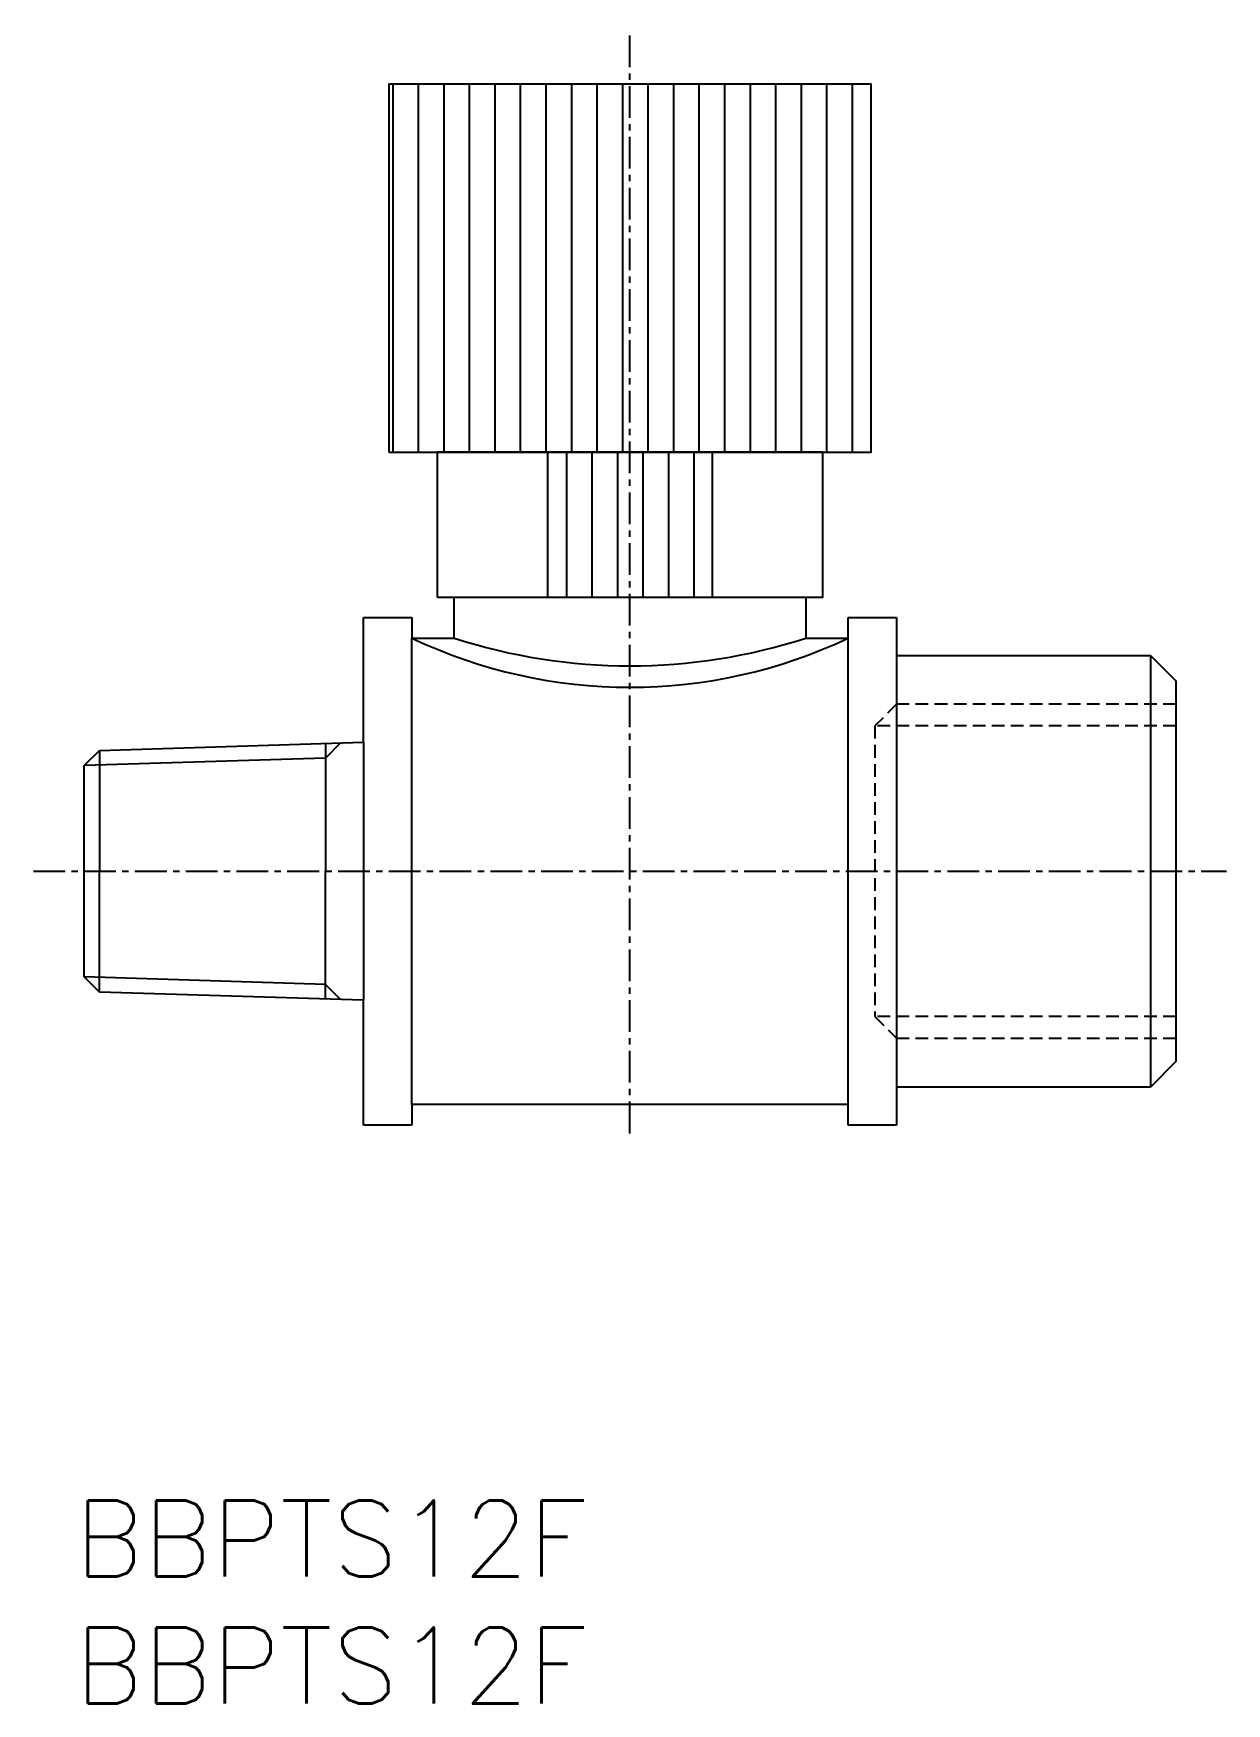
# Model space of a CAD drawing. Extents: x 131.7 to 178.7, y 62.8 to 128.6.
import ezdxf
from ezdxf.enums import TextEntityAlignment as Align

# ---------------------------------------------------------------- set-up
doc = ezdxf.new("R2010")
doc.units = 0
doc.linetypes.add('CENTER', pattern=[2, 1.25, -0.25, 0.25, -0.25])
doc.linetypes.add('DASHED', pattern=[0.75, 0.5, -0.25])
doc.layers.get('0').update_dxf_attribs({"linetype": 'CONTINUOUS'})
doc.layers.add('CENTER', color=1, linetype='CENTER')
doc.styles.get("Standard").update_dxf_attribs({"font": 'txt.shx', "bigfont": 'extfont.shx'})

# ---------------------------------------------------------------- blocks, each defined once
blk = doc.blocks.new('*X1')
at = {"color": 0, "linetype": 'CONTINUOUS'}
for p, q in [((145.9, 112.121), (145.9, 126.621)), ((146.906, 112.121), (146.906, 126.621)), ((147.911, 112.121), (147.911, 126.621)), ((148.916, 112.121), (148.916, 126.621)), ((149.922, 112.121), (149.922, 126.621)), ((150.927, 112.121), (150.927, 126.621)), ((151.933, 112.121), (151.933, 126.621)), ((152.938, 112.121), (152.938, 126.621)), ((153.944, 112.121), (153.944, 126.621)), ((154.949, 112.121), (154.949, 126.621)), ((155.954, 112.121), (155.954, 126.621)), ((156.96, 112.121), (156.96, 126.621)), ((157.965, 112.121), (157.965, 126.621)), ((158.971, 112.121), (158.971, 126.621)), ((159.976, 112.121), (159.976, 126.621)), ((160.981, 112.121), (160.981, 126.621)), ((161.987, 112.121), (161.987, 126.621)), ((162.992, 112.121), (162.992, 126.621)), ((163.998, 112.121), (163.998, 126.621))]:
    blk.add_line(p, q, dxfattribs=at)
blk = doc.blocks.new('*X2')
at = {"color": 0, "linetype": 'CONTINUOUS'}
for p, q in [((152.741, 106.421), (152.741, 112.121)), ((153.747, 106.421), (153.747, 112.121)), ((154.752, 106.421), (154.752, 112.121)), ((155.757, 106.421), (155.757, 112.121)), ((156.763, 106.421), (156.763, 112.121)), ((157.768, 106.421), (157.768, 112.121))]:
    blk.add_line(p, q, dxfattribs=at)

msp = doc.modelspace()

# ---------------------------------------------------------------- linework, layer by layer
at = {"color": 7, "linetype": 'CONTINUOUS'}
for p, q in [((148.309, 106.421), (162.161, 106.421)), ((148.309, 104.806), (148.309, 106.421)), ((162.161, 106.421), (162.161, 104.806)), ((144.735, 105.621), (146.645, 105.621)), ((144.735, 100.705), (144.735, 105.621)), ((146.645, 105.621), (146.645, 104.806)), ((163.825, 105.621), (165.735, 105.621)), ((163.825, 104.806), (163.825, 105.621)), ((165.735, 105.621), (165.735, 104.121)), ((146.645, 86.437), (146.645, 104.806)), ((146.645, 104.806), (148.309, 104.806)), ((162.161, 104.806), (163.825, 104.806)), ((163.825, 86.437), (163.825, 104.806)), ((165.735, 104.121), (165.735, 87.121)), ((165.735, 104.121), (175.735, 104.121)), ((175.735, 104.121), (175.735, 87.121)), ((175.735, 104.121), (176.735, 103.121)), ((176.735, 103.121), (176.735, 88.121)), ((134.335, 100.38), (144.735, 100.705)), ((143.235, 100.658), (143.235, 95.621)), ((144.735, 100.705), (144.735, 90.538)), ((133.735, 99.78), (134.335, 100.38)), ((134.335, 100.38), (134.335, 95.621)), ((133.735, 91.463), (133.735, 99.78)), ((134.335, 90.863), (134.335, 95.621)), ((143.235, 90.585), (143.235, 95.621)), ((134.335, 90.863), (133.735, 91.463)), ((144.735, 90.538), (134.335, 90.863)), ((144.735, 85.621), (144.735, 90.538)), ((176.735, 88.121), (175.735, 87.121)), ((175.735, 87.121), (165.735, 87.121)), ((165.735, 87.121), (165.735, 85.621)), ((146.645, 86.437), (146.645, 85.621)), ((163.825, 86.437), (146.645, 86.437)), ((163.825, 85.621), (163.825, 86.437)), ((146.645, 85.621), (144.735, 85.621)), ((165.735, 85.621), (163.825, 85.621))]:
    msp.add_line(p, q, dxfattribs=at)
at = {"color": 3, "linetype": 'DASHED'}
for p, q in [((165.735, 102.2), (164.879, 101.344)), ((176.735, 102.2), (165.735, 102.2)), ((164.879, 101.344), (164.879, 89.899)), ((176.735, 101.344), (164.879, 101.344)), ((176.735, 89.899), (164.879, 89.899)), ((164.879, 89.899), (165.735, 89.043)), ((165.735, 89.043), (176.735, 89.043))]:
    msp.add_line(p, q, dxfattribs=at)
at = {"color": 3, "linetype": 'CONTINUOUS'}
for p, q in [((143.835, 100.677), (143.235, 100.077)), ((143.235, 100.077), (133.735, 99.78)), ((143.235, 91.166), (133.735, 91.463)), ((143.835, 90.566), (143.235, 91.166))]:
    msp.add_line(p, q, dxfattribs=at)
at = {"color": 7, "linetype": 'CONTINUOUS'}
for points in [[(145.735, 112.121), (164.735, 112.121), (164.735, 126.621), (145.735, 126.621)], [(147.635, 106.421), (162.835, 106.421), (162.835, 112.121), (147.635, 112.121)], [(151.985, 106.421), (158.485, 106.421), (158.485, 112.121), (151.985, 112.121)]]:
    msp.add_lwpolyline(points, close=True, dxfattribs=at)
for centre, radius, start, end in [((155.235, 122.863), 19.996, 244.55883, 295.44117), ((155.235, 126.173), 22.461, 252.03912, 287.96088)]:
    msp.add_arc(centre, radius, start, end, dxfattribs=at)
at = {"layer": 'CENTER', "color": 1, "linetype": 'CENTER'}
for p, q in [((155.235, 85.295), (155.235, 128.621)), ((131.735, 95.621), (178.735, 95.621))]:
    msp.add_line(p, q, dxfattribs=at)

# ---------------------------------------------------------------- block references
at = {"color": 7, "linetype": 'CONTINUOUS'}
for name in ['*X1', '*X2']:
    msp.add_blockref(name, (0, 0), dxfattribs=at)

# ---------------------------------------------------------------- texts
for p in [(133.362, 69.336), (133.362, 64.336)]:
    msp.add_text('BBPTS12F', height=3, dxfattribs=at).set_placement(p, align=Align.MIDDLE_LEFT)

doc.saveas('drawing.dxf')
